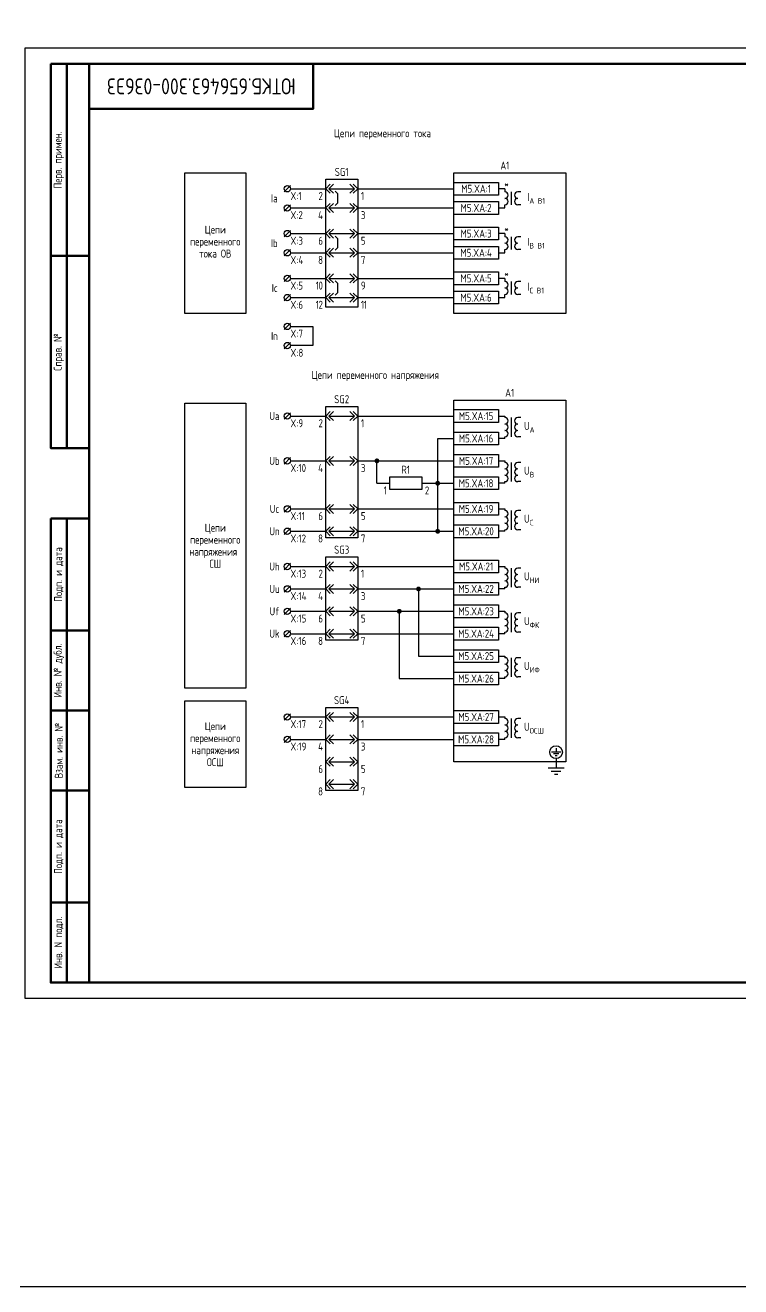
# Model space of a CAD drawing. Header units: millimetres. Extents: x -936 to 3453, y -90 to 618.
# Drawn here: x 0 to 223.6, y -90 to 304.1 of the extents above; entities that cross this region are included whole.
import ezdxf

# ---------------------------------------------------------------- set-up
doc = ezdxf.new("R2010")
doc.units = ezdxf.units.MM
doc.styles.add('Gost_type_A', font='GOST_A.TTF')

# ---------------------------------------------------------------- blocks, each defined once
blk = doc.blocks.new('Штамп угловой верхний')
at = {"lineweight": 50}
blk.add_lwpolyline([(0, 0), (70, 0), (70, -14), (0, -14)], close=True, dxfattribs=at)
blk = doc.blocks.new('Формат_А3')
blk.add_lwpolyline([(-420, 297), (0, 297), (0, 0), (-420, 0)], close=True)
at = {"lineweight": 50}
blk.add_lwpolyline([(-400, 292), (-5, 292), (-5, 5), (-400, 5)], close=True, dxfattribs=at)
blk = doc.blocks.new('Штамп левый верхний')
at = {"lineweight": 50}
for points in [[(-12, 0), (-7, 0), (-7, -60), (-12, -60)], [(-7, 0), (0, 0), (0, -60), (-7, -60)], [(-12, -60), (-7, -60), (-7, -120), (-12, -120)], [(-7, -60), (0, -60), (0, -120), (-7, -120)]]:
    blk.add_lwpolyline(points, close=True, dxfattribs=at)
at = {"char_height": 2.5, "width": 60, "attachment_point": 5, "rotation": 90, "style": 'Gost_type_A'}
for s, insert in [('Перв. примен.', (-9.5, -30)), ('Справ. №', (-9.5, -90))]:
    blk.add_mtext(s, dxfattribs=dict(at, insert=insert))
blk = doc.blocks.new('Штамп левый нижний')
at = {"lineweight": 50}
for points in [[(-12, 145), (-7, 145), (-7, 110), (-12, 110)], [(-7, 145), (0, 145), (0, 110), (-7, 110)], [(-12, 110), (-7, 110), (-7, 85), (-12, 85)], [(-7, 110), (0, 110), (0, 85), (-7, 85)], [(-12, 85), (-7, 85), (-7, 60), (-12, 60)], [(-7, 85), (0, 85), (0, 60), (-7, 60)], [(-12, 60), (-7, 60), (-7, 25), (-12, 25)], [(-7, 60), (0, 60), (0, 25), (-7, 25)], [(-12, 25), (-7, 25), (-7, 0), (-12, 0)], [(-7, 25), (0, 25), (0, 0), (-7, 0)]]:
    blk.add_lwpolyline(points, close=True, dxfattribs=at)
at = {"char_height": 2.5, "attachment_point": 5, "rotation": 90, "style": 'Gost_type_A'}
for s, insert, width in [('Подп. и дата', (-9.5, 127.5), 35), ('Инв. № дубл.', (-9.5, 97.5), 25), ('Взам. инв. №', (-9.5, 72.5), 25), ('Подп. и дата', (-9.5, 42.5), 35), ('Инв. N подл.', (-9.5, 12.5), 25)]:
    blk.add_mtext(s, dxfattribs=dict(at, insert=insert, width=width))
blk = doc.blocks.new('БИ_разъем')
for p, q in [((0, 0), (1.41, 1.41)), ((0, 0), (1.41, 1.41)), ((0, 0), (1.41, -1.41)), ((0, 0), (1.41, -1.41)), ((1, 0), (2.41, 1.41)), ((1, 0), (2.41, -1.41)), ((1, 0), (9, 0)), ((9, 0), (7.59, 1.41)), ((9, 0), (7.59, -1.41)), ((10, 0), (8.59, 1.41)), ((10, 0), (8.59, 1.41)), ((10, 0), (8.59, -1.41)), ((10, 0), (8.59, -1.41))]:
    blk.add_line(p, q)
blk = doc.blocks.new('БИ_перемычка')
for p, q in [((2.97, -0.79), (3.67, -1.5)), ((3.67, -1.5), (3.67, -4.5)), ((2.97, -5.21), (3.67, -4.5))]:
    blk.add_line(p, q)
blk = doc.blocks.new('POINT')
at = {"const_width": 0.75}
blk.add_lwpolyline([(-0.375, 0, 1), (0.375, 0, 1)], format="xyb", close=True, dxfattribs=at)

msp = doc.modelspace()

# ---------------------------------------------------------------- linework, layer by layer
for p, q in [((82.89, 254), (80.89, 252)), ((82.89, 253), (93.89, 253)), ((103.89, 253), (133.89, 253)), ((149.89, 253), (147.89, 253)), ((82.89, 248), (80.89, 246)), ((82.9, 247), (93.73, 247)), ((103.89, 247), (133.89, 247)), ((147.89, 247), (149.89, 247)), ((82.89, 240), (80.89, 238)), ((82.9, 239), (93.73, 239)), ((103.89, 239), (133.89, 239)), ((149.89, 239), (147.89, 239)), ((82.89, 234), (80.89, 232)), ((82.9, 233), (93.73, 233)), ((103.89, 233), (133.89, 233)), ((147.89, 233), (149.89, 233)), ((82.89, 226), (80.89, 224)), ((82.9, 225), (93.73, 225)), ((103.89, 225), (133.89, 225)), ((149.89, 225), (147.89, 225)), ((82.89, 220), (80.89, 218)), ((82.9, 219), (93.73, 219)), ((103.89, 219), (133.89, 219)), ((147.89, 219), (149.89, 219)), ((82.89, 211), (80.89, 209)), ((82.9, 210), (89.89, 210)), ((89.89, 210), (89.89, 204)), ((82.89, 205), (80.89, 203)), ((89.89, 204), (82.9, 204)), ((82.89, 183), (80.89, 181)), ((82.9, 182), (93.89, 182)), ((103.89, 182), (133.89, 182)), ((128.89, 146), (128.89, 175)), ((128.89, 175), (133.89, 175)), ((82.89, 169), (80.89, 167)), ((82.9, 168), (93.89, 168)), ((103.89, 168), (133.89, 168)), ((109.89, 161), (109.89, 168)), ((109.89, 161), (113.89, 161)), ((123.89, 161), (133.89, 161)), ((82.89, 154), (80.89, 152)), ((82.9, 153), (93.89, 153)), ((103.89, 153), (133.89, 153)), ((82.89, 147), (80.89, 145)), ((82.9, 146), (93.89, 146)), ((103.89, 146), (133.89, 146)), ((82.89, 136), (80.89, 134)), ((82.9, 135), (93.89, 135)), ((103.89, 135), (133.89, 135)), ((82.89, 129), (80.89, 127)), ((82.9, 128), (93.89, 128)), ((103.89, 128), (133.89, 128)), ((122.89, 128), (122.89, 107)), ((82.89, 122), (80.89, 120)), ((82.9, 121), (93.89, 121)), ((103.89, 121), (133.89, 121)), ((116.89, 121), (116.89, 100)), ((82.89, 115), (80.89, 113)), ((82.9, 114), (93.89, 114)), ((103.89, 114), (133.89, 114)), ((122.89, 107), (133.89, 107)), ((116.89, 100), (133.89, 100)), ((82.89, 89), (80.89, 87)), ((82.9, 88), (93.89, 88)), ((103.89, 88), (133.89, 88)), ((82.89, 82), (80.89, 80)), ((82.9, 81), (93.89, 81)), ((103.89, 81), (133.89, 81))]:
    msp.add_line(p, q)
at = {"ltscale": 4}
for p, q in [((149.89, 253), (149.89, 252)), ((149.89, 252.5), (149.89, 252)), ((151.89, 252), (151.89, 248)), ((151.89, 252), (151.89, 248)), ((154.89, 252), (153.89, 252)), ((154.89, 252), (153.89, 252)), ((149.89, 247), (149.89, 248)), ((154.89, 248), (153.89, 248)), ((154.89, 248), (153.89, 248)), ((149.89, 239), (149.89, 238)), ((149.89, 238.5), (149.89, 238)), ((151.89, 238), (151.89, 234)), ((151.89, 238), (151.89, 234)), ((154.89, 238), (153.89, 238)), ((154.89, 238), (153.89, 238)), ((149.89, 233), (149.89, 234)), ((154.89, 234), (153.89, 234)), ((154.89, 234), (153.89, 234)), ((149.89, 225), (149.89, 224)), ((149.89, 224.5), (149.89, 224)), ((151.89, 224), (151.89, 220)), ((151.89, 224), (151.89, 220)), ((154.89, 224), (153.89, 224)), ((154.89, 224), (153.89, 224)), ((149.89, 219), (149.89, 220)), ((154.89, 220), (153.89, 220)), ((154.89, 220), (153.89, 220)), ((147.89, 182), (149.89, 182)), ((149.89, 182), (149.89, 181.5)), ((149.89, 182), (149.89, 181.5)), ((151.89, 181.5), (151.89, 177.5)), ((154.89, 181.5), (153.89, 181.5)), ((151.89, 179.5), (151.89, 175.5)), ((149.89, 175), (147.89, 175)), ((149.89, 175), (149.89, 175.5)), ((154.89, 175.5), (153.89, 175.5)), ((147.89, 168), (149.89, 168)), ((149.89, 168), (149.89, 167.5)), ((149.89, 168), (149.89, 167.5)), ((151.89, 167.5), (151.89, 163.5)), ((154.89, 167.5), (153.89, 167.5)), ((151.89, 165.5), (151.89, 161.5)), ((149.89, 161), (147.89, 161)), ((149.89, 161), (149.89, 161.5)), ((154.89, 161.5), (153.89, 161.5)), ((147.89, 153), (149.89, 153)), ((149.89, 153), (149.89, 152.5)), ((149.89, 153), (149.89, 152.5)), ((151.89, 152.5), (151.89, 148.5)), ((151.89, 150.5), (151.89, 146.5)), ((154.89, 152.5), (153.89, 152.5)), ((149.89, 146), (147.89, 146)), ((149.89, 146), (149.89, 146.5)), ((154.89, 146.5), (153.89, 146.5)), ((147.89, 135), (149.89, 135)), ((149.89, 135), (149.89, 134.5)), ((149.89, 135), (149.89, 134.5)), ((151.89, 134.5), (151.89, 130.5)), ((154.89, 134.5), (153.89, 134.5)), ((151.89, 132.5), (151.89, 128.5)), ((149.89, 128), (147.89, 128)), ((149.89, 128), (149.89, 128.5)), ((154.89, 128.5), (153.89, 128.5)), ((147.89, 121), (149.89, 121)), ((149.89, 121), (149.89, 120.5)), ((149.89, 121), (149.89, 120.5)), ((151.89, 120.5), (151.89, 116.5)), ((151.89, 118.5), (151.89, 114.5)), ((154.89, 120.5), (153.89, 120.5)), ((149.89, 114), (149.89, 114.5)), ((154.89, 114.5), (153.89, 114.5)), ((149.89, 114), (147.89, 114)), ((147.89, 107), (149.89, 107)), ((149.89, 107), (149.89, 106.5)), ((149.89, 107), (149.89, 106.5)), ((151.89, 106.5), (151.89, 102.5)), ((154.89, 106.5), (153.89, 106.5)), ((151.89, 104.5), (151.89, 100.5)), ((149.89, 100), (147.89, 100)), ((149.89, 100), (149.89, 100.5)), ((154.89, 100.5), (153.89, 100.5)), ((147.89, 88), (149.89, 88)), ((149.89, 88), (149.89, 87.5)), ((149.89, 88), (149.89, 87.5)), ((151.89, 87.5), (151.89, 83.5)), ((154.89, 87.5), (153.89, 87.5)), ((151.89, 85.5), (151.89, 81.5)), ((149.89, 81), (147.89, 81)), ((149.89, 81), (149.89, 81.5)), ((154.89, 81.5), (153.89, 81.5))]:
    msp.add_line(p, q, dxfattribs=at)
at = {"ltscale": 4.32}
for p, q in [((167.32, 77), (164.47, 77)), ((166.75, 76.43), (165.04, 76.43)), ((166.18, 75.86), (165.61, 75.86)), ((165.89, 78.28), (165.89, 77)), ((165.89, 75), (165.89, 72)), ((168.39, 72), (163.39, 72)), ((167.39, 71), (164.39, 71)), ((166.39, 70), (165.39, 70))]:
    msp.add_line(p, q, dxfattribs=at)
for points in [[(-936, 618), (3453, 618), (3453, -90), (-936, -90)], [(68.89, 214), (49.89, 214), (49.89, 258), (68.89, 258)], [(133.89, 258), (168.89, 258), (168.89, 214), (133.89, 214)], [(93.89, 256), (103.89, 256), (103.89, 216), (93.89, 216)], [(133.89, 255), (147.89, 255), (147.89, 251), (133.89, 251)], [(133.89, 249), (147.89, 249), (147.89, 245), (133.89, 245)], [(133.89, 241), (147.89, 241), (147.89, 237), (133.89, 237)], [(133.89, 235), (147.89, 235), (147.89, 231), (133.89, 231)], [(133.89, 227), (147.89, 227), (147.89, 223), (133.89, 223)], [(133.89, 221), (147.89, 221), (147.89, 217), (133.89, 217)], [(68.89, 97), (49.89, 97), (49.89, 186), (68.89, 186)], [(133.89, 187), (168.89, 187), (168.89, 74), (133.89, 74)], [(93.89, 185), (103.89, 185), (103.89, 144), (93.89, 144)], [(133.89, 184), (147.89, 184), (147.89, 180), (133.89, 180)], [(133.89, 177), (147.89, 177), (147.89, 173), (133.89, 173)], [(133.89, 170), (147.89, 170), (147.89, 166), (133.89, 166)], [(113.89, 163), (123.89, 163), (123.89, 159), (113.89, 159)], [(133.89, 163), (147.89, 163), (147.89, 159), (133.89, 159)], [(133.89, 155), (147.89, 155), (147.89, 151), (133.89, 151)], [(133.89, 148), (147.89, 148), (147.89, 144), (133.89, 144)], [(93.89, 138), (103.89, 138), (103.89, 112), (93.89, 112)], [(133.89, 137), (147.89, 137), (147.89, 133), (133.89, 133)], [(133.89, 130), (147.89, 130), (147.89, 126), (133.89, 126)], [(133.89, 123), (147.89, 123), (147.89, 119), (133.89, 119)], [(133.89, 116), (147.89, 116), (147.89, 112), (133.89, 112)], [(133.89, 109), (147.89, 109), (147.89, 105), (133.89, 105)], [(133.89, 102), (147.89, 102), (147.89, 98), (133.89, 98)], [(68.89, 66), (49.89, 66), (49.89, 93), (68.89, 93)], [(93.89, 91), (103.89, 91), (103.89, 65), (93.89, 65)], [(133.89, 90), (147.89, 90), (147.89, 86), (133.89, 86)], [(133.89, 83), (147.89, 83), (147.89, 79), (133.89, 79)]]:
    msp.add_lwpolyline(points, close=True)
for centre, radius in [((81.89, 253), 1), ((81.89, 247), 1), ((81.89, 239), 1), ((81.89, 233), 1), ((81.89, 225), 1), ((81.89, 219), 1), ((81.89, 210), 1), ((81.89, 204), 1), ((81.89, 182), 1), ((81.89, 168), 1), ((81.89, 153), 1), ((81.89, 146), 1), ((81.89, 135), 1), ((81.89, 128), 1), ((81.89, 121), 1), ((81.89, 114), 1), ((81.89, 88), 1), ((81.89, 81), 1), ((165.89, 77), 2)]:
    msp.add_circle(centre, radius)
at = {"ltscale": 4}
for centre, start, end in [((149.89, 251), 270, 90), ((149.89, 251), 270, 90), ((149.89, 249), 270, 90), ((149.89, 249), 270, 90), ((153.89, 251), 90, 270), ((153.89, 251), 90, 270), ((153.89, 249), 90, 270), ((153.89, 249), 90, 270), ((149.89, 237), 270, 90), ((149.89, 237), 270, 90), ((153.89, 237), 90, 270), ((153.89, 237), 90, 270), ((149.89, 235), 270, 90), ((149.89, 235), 270, 90), ((153.89, 235), 90, 270), ((153.89, 235), 90, 270), ((149.89, 223), 270, 90), ((149.89, 223), 270, 90), ((149.89, 221), 270, 90), ((149.89, 221), 270, 90), ((153.89, 223), 90, 270), ((153.89, 223), 90, 270), ((153.89, 221), 90, 270), ((153.89, 221), 90, 270), ((149.89, 180.5), 270, 90), ((153.89, 180.5), 90, 270), ((153.89, 180.5), 90, 270), ((149.89, 178.5), 270, 90), ((149.89, 176.5), 270, 90), ((153.89, 178.5), 90, 270), ((153.89, 178.5), 90, 270), ((153.89, 176.5), 90, 270), ((149.89, 166.5), 270, 90), ((153.89, 166.5), 90, 270), ((153.89, 166.5), 90, 270), ((149.89, 164.5), 270, 90), ((149.89, 162.5), 270, 90), ((153.89, 164.5), 90, 270), ((153.89, 164.5), 90, 270), ((153.89, 162.5), 90, 270), ((149.89, 151.5), 270, 90), ((149.89, 149.5), 270, 90), ((153.89, 151.5), 90, 270), ((153.89, 151.5), 90, 270), ((153.89, 149.5), 90, 270), ((153.89, 149.5), 90, 270), ((149.89, 147.5), 270, 90), ((153.89, 147.5), 90, 270), ((149.89, 133.5), 270, 90), ((153.89, 133.5), 90, 270), ((153.89, 133.5), 90, 270), ((149.89, 131.5), 270, 90), ((149.89, 129.5), 270, 90), ((153.89, 131.5), 90, 270), ((153.89, 131.5), 90, 270), ((153.89, 129.5), 90, 270), ((149.89, 119.5), 270, 90), ((149.89, 117.5), 270, 90), ((153.89, 119.5), 90, 270), ((153.89, 119.5), 90, 270), ((153.89, 117.5), 90, 270), ((153.89, 117.5), 90, 270), ((149.89, 115.5), 270, 90), ((153.89, 115.5), 90, 270), ((149.89, 105.5), 270, 90), ((153.89, 105.5), 90, 270), ((153.89, 105.5), 90, 270), ((149.89, 103.5), 270, 90), ((149.89, 101.5), 270, 90), ((153.89, 103.5), 90, 270), ((153.89, 103.5), 90, 270), ((153.89, 101.5), 90, 270), ((149.89, 86.5), 270, 90), ((153.89, 86.5), 90, 270), ((153.89, 86.5), 90, 270), ((149.89, 84.5), 270, 90), ((149.89, 82.5), 270, 90), ((153.89, 84.5), 90, 270), ((153.89, 84.5), 90, 270), ((153.89, 82.5), 90, 270)]:
    msp.add_arc(centre, 1, start, end, dxfattribs=at)

# ---------------------------------------------------------------- block references
for name, p in [('Формат_А3', (420, 0)), ('Штамп левый верхний', (20, 292)), ('Штамп угловой верхний', (20, 292)), ('БИ_разъем', (93.89, 253)), ('БИ_разъем', (93.89, 247)), ('БИ_перемычка', (93.89, 253)), ('БИ_разъем', (93.89, 239)), ('БИ_перемычка', (93.89, 239)), ('БИ_разъем', (93.89, 233)), ('БИ_разъем', (93.89, 225)), ('БИ_перемычка', (93.89, 225)), ('БИ_разъем', (93.89, 219)), ('БИ_разъем', (93.89, 182)), ('БИ_разъем', (93.89, 168)), ('POINT', (109.89, 168)), ('POINT', (128.89, 161)), ('БИ_разъем', (93.89, 153)), ('Штамп левый нижний', (20, 5)), ('БИ_разъем', (93.89, 146)), ('POINT', (128.89, 146)), ('БИ_разъем', (93.89, 135)), ('БИ_разъем', (93.89, 128)), ('POINT', (122.89, 128)), ('БИ_разъем', (93.89, 121)), ('POINT', (116.89, 121)), ('БИ_разъем', (93.89, 114)), ('БИ_разъем', (93.89, 88)), ('БИ_разъем', (93.89, 81)), ('БИ_разъем', (93.89, 74)), ('БИ_разъем', (93.89, 67))]:
    msp.add_blockref(name, p)

# ---------------------------------------------------------------- texts
at = {"insert": (55, 285), "char_height": 5, "width": 70, "attachment_point": 5, "rotation": 180, "style": 'Gost_type_A'}
msp.add_mtext('ЮТКБ.656463.300-036Э3', dxfattribs=at)
at = {"char_height": 2.5, "line_spacing_factor": 0.9, "style": 'Gost_type_A'}
for s, insert, width, attachment_point in [('Цепи переменного тока', (111.64, 270), 197.5, 5), ('A1', (149.89, 259), 32, 8), ('SG1', (98.89, 257), 10, 8), ('Ia', (78.89, 250), 6, 6), ('X:1', (82.89, 252), 10, 1), ('{\\T0.9;2}', (92.89, 252), 5, 3), ('{\\T0.9;1}', (104.89, 252), 5, 1), ('X:2', (82.89, 246), 10, 1), ('{\\T0.9;4}', (92.89, 246), 5, 3), ('{\\T0.9;3}', (104.89, 246), 5, 1), ('Цепи переменного тока ОВ', (59.39, 236.5), 19, 5), ('Ib', (78.89, 236), 6, 6), ('X:3', (82.89, 238), 10, 1), ('{\\T0.9;6}', (92.89, 238), 5, 3), ('{\\T0.9;5}', (104.89, 238), 5, 1), ('X:4', (82.89, 232), 10, 1), ('{\\T0.9;8}', (92.89, 232), 5, 3), ('{\\T0.9;7}', (104.89, 232), 5, 1), ('Ic', (78.89, 222), 6, 6), ('X:5', (82.89, 224), 10, 1), ('{\\T0.9;10}', (92.89, 224), 5, 3), ('{\\T0.9;9}', (104.89, 224), 5, 1), ('X:6', (82.89, 218), 10, 1), ('{\\T0.9;12}', (92.89, 218), 5, 3), ('{\\T0.9;11}', (104.89, 218), 5, 1), ('X:7', (82.89, 209), 10, 1), ('In', (77.89, 207), 6, 5), ('X:8', (82.89, 203), 10, 1), ('Цепи переменного напряжения', (109.39, 194.5), 119, 5), ('A1', (151.39, 188), 35, 8), ('SG2', (98.89, 186), 10, 8), ('Ua', (77.89, 182), 6, 5), ('X:9', (82.89, 181), 8, 1), ('{\\T0.9;2}', (92.89, 181), 5, 3), ('{\\T0.9;1}', (104.89, 181), 5, 1), ('Ub', (77.89, 168), 6, 5), ('X:10', (82.89, 167), 8, 1), ('{\\T0.9;4}', (92.89, 167), 5, 3), ('{\\T0.9;3}', (104.89, 167), 5, 1), ('R1', (118.89, 164), 10, 8), ('{\\T0.9;1}', (112.89, 160), 5, 3), ('{\\T0.9;2}', (124.89, 160), 5, 1), ('Uc', (77.89, 153), 6, 5), ('X:11', (82.89, 152), 8, 1), ('{\\T0.9;6}', (92.89, 152), 5, 3), ('{\\T0.9;5}', (104.89, 152), 5, 1), ('Цепи переменного напряжения  СШ', (59.39, 141.5), 19, 5), ('Un', (77.89, 146), 6, 5), ('X:12', (82.89, 145), 8, 1), ('{\\T0.9;8}', (92.89, 145), 5, 3), ('{\\T0.9;7}', (104.89, 145), 5, 1), ('SG3', (98.89, 139), 10, 8), ('Uh', (77.89, 135), 6, 5), ('X:13', (82.89, 134), 8, 1), ('{\\T0.9;2}', (92.89, 134), 5, 3), ('{\\T0.9;1}', (104.89, 134), 5, 1), ('Uu', (77.89, 128), 6, 5), ('X:14', (82.89, 127), 8, 1), ('{\\T0.9;4}', (92.89, 127), 5, 3), ('{\\T0.9;3}', (104.89, 127), 5, 1), ('Uf', (77.89, 121), 6, 5), ('X:15', (82.89, 120), 8, 1), ('{\\T0.9;6}', (92.89, 120), 5, 3), ('{\\T0.9;5}', (104.89, 120), 5, 1), ('Uk', (77.89, 114), 6, 5), ('X:16', (82.89, 113), 8, 1), ('{\\T0.9;8}', (92.89, 113), 5, 3), ('{\\T0.9;7}', (104.89, 113), 5, 1), ('SG4', (98.89, 92), 10, 8), ('X:17', (82.89, 87), 8, 1), ('{\\T0.9;2}', (92.89, 87), 5, 3), ('{\\T0.9;2}', (92.89, 87), 5, 3), ('{\\T0.9;1}', (104.89, 87), 5, 1), ('Цепи переменного напряжения ОСШ', (59.39, 79.5), 19, 5), ('X:19', (82.89, 80), 8, 1), ('{\\T0.9;4}', (92.89, 80), 5, 3), ('{\\T0.9;4}', (92.89, 80), 5, 3), ('{\\T0.9;3}', (104.89, 80), 5, 1), ('{\\T0.9;6}', (92.89, 73), 5, 3), ('{\\T0.9;5}', (104.89, 73), 5, 1), ('{\\T0.9;8}', (92.89, 66), 5, 3), ('{\\T0.9;7}', (104.89, 66), 5, 1)]:
    msp.add_mtext(s, dxfattribs=dict(at, insert=insert, width=width, attachment_point=attachment_point))
at = {"char_height": 2.5, "style": 'Gost_type_A'}
for s, insert, width, attachment_point in [('M5.XA:1', (140.89, 253), 14, 5), ('*', (150.39, 254.5), 3, 5), ('\\A1;I{\\H0.7x;\\S^ A В1;}', (156.89, 250), 8, 4), ('M5.XA:2', (140.88, 247), 14.018, 5), ('*', (150.39, 240.5), 3, 5), ('M5.XA:3', (140.89, 239), 14, 5), ('\\A1;I{\\H0.7x;\\S^ В В1;}', (156.89, 236), 8, 4), ('M5.XA:4', (140.88, 232.99), 14.018, 5), ('M5.XA:5', (140.89, 225), 14, 5), ('*', (150.39, 226.5), 3, 5), ('\\A1;I{\\H0.7x;\\S^ C В1;}', (156.89, 222), 8, 4), ('M5.XA:6', (140.88, 218.99), 14.018, 5), ('M5.XA:15', (140.89, 182), 14, 5), ('\\A1;U{\\H0.7x;\\S^ A;}', (155.89, 178.5), 12, 4), ('M5.XA:16', (140.88, 175), 14.018, 5), ('M5.XA:17', (140.88, 168), 14.018, 5), ('\\A1;U{\\H0.7x;\\S^ B;}', (155.89, 164.5), 12, 4), ('M5.XA:18', (140.88, 161), 14.018, 5), ('M5.XA:19', (140.88, 153), 14.018, 5), ('\\A1;U{\\H0.7x;\\S^ C;}', (155.89, 149.5), 12, 4), ('M5.XA:20', (140.88, 146), 14.018, 5), ('M5.XA:21', (140.88, 135), 14.018, 5), ('\\A1;U{\\H0.7x;\\S^ НИ;}', (155.89, 131.5), 12, 4), ('M5.XA:22', (140.88, 128), 14.018, 5), ('M5.XA:23', (140.88, 121), 14.018, 5), ('\\A1;U{\\H0.7x;\\S^ ФК;}', (155.89, 117.5), 12, 4), ('M5.XA:24', (140.88, 114), 14.018, 5), ('M5.XA:25', (140.88, 107), 14.018, 5), ('\\A1;U{\\H0.7x;\\S^ ИФ;}', (155.89, 103.5), 12, 4), ('M5.XA:26', (140.88, 100), 14.018, 5), ('M5.XA:27', (140.88, 88), 14.018, 5), ('M5.XA:28', (140.88, 81), 14.018, 5)]:
    msp.add_mtext(s, dxfattribs=dict(at, insert=insert, width=width, attachment_point=attachment_point))
at = {"color": 6, "insert": (155.89, 84.5), "char_height": 2.5, "width": 12, "attachment_point": 4, "style": 'Gost_type_A'}
msp.add_mtext('\\A1;U{\\H0.7x;\\S^ ОСШ;}', dxfattribs=at)

doc.saveas('drawing.dxf')
